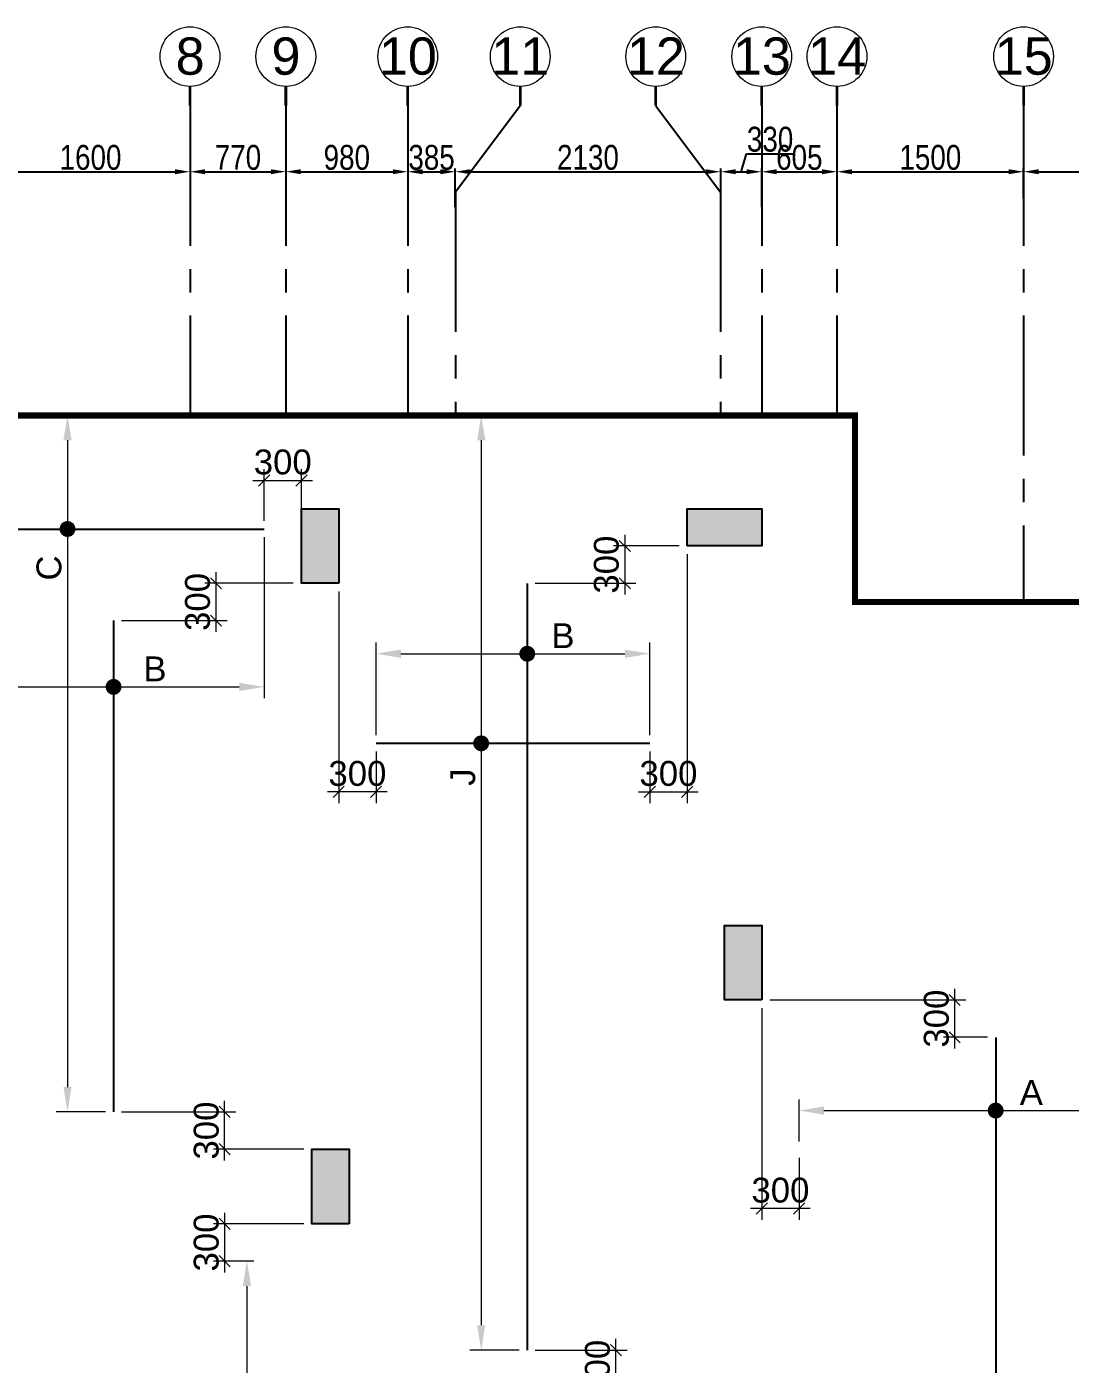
# Model space of a CAD drawing. Header units: millimetres. Extents: x 1123469 to 1883119, y -126924 to 196924.
# Drawn here: x 1818442 to 1826828, y 151234 to 161988 of the extents above; entities that cross this region are included whole.
import ezdxf
from ezdxf.enums import TextEntityAlignment as Align

# ---------------------------------------------------------------- set-up
doc = ezdxf.new("R2010")
doc.units = ezdxf.units.MM
doc.header["$LTSCALE"] = 500
doc.header["$MEASUREMENT"] = 0
doc.header["$PDMODE"] = 34
doc.linetypes.add('CONTINOUS', pattern=[0])
doc.linetypes.add('Site$0$CENTER2', pattern=[1.125, 0.75, -0.125, 0.125, -0.125])
doc.layers.get('Defpoints').update_dxf_attribs({"lineweight": 0})
for name, color, linetype in [('COL. DIM', 3, 'Continuous'), ('GRID', 7, 'Continuous'), ('GRID DIM', 7, 'Continuous'), ('reinf.', 4, 'Continuous'), ('TOWER AREA COLUMN.', 6, 'Continuous')]:
    doc.layers.add(name, color=color, linetype=linetype)
for name, color, linetype, lineweight in [('CUT OUT', 1, 'Continuous', 13), ('dim-M', 1, 'Continuous', 15), ('FOOTING', 1, 'Continuous', 15), ('GRID NO.', 7, 'Continuous', 20), ('S - SUNK', 251, 'Continuous', 0), ('TOWER COL HATCH', 253, 'Continuous', 20)]:
    doc.layers.add(name, color=color, linetype=linetype, lineweight=lineweight)
doc.styles.add('3mm', font='arial.ttf')
doc.styles.add('D50', font='arial.ttf', dxfattribs={"width": 0.8})
doc.dimstyles.new('INNER DIM', dxfattribs={"dimtxt": 200, "dimasz": 120, "dimexe": 25, "dimexo": 25, "dimgap": 12, "dimtad": 1, "dimdec": 0, "dimrnd": 5, "dimzin": 0, "dimdsep": 46, "dimtxsty": 'D50', "dimcen": 0.09, "dimdle": 25, "dimclrt": 6, "dimadec": 0, "dimazin": 0, "dimtfac": 1, "dimtdec": 0, "dimtofl": 0, "dimtmove": 1, "dimatfit": 3, "dimfxl": 75, "dimtolj": 1, "dimtzin": 0, "dimarcsym": 0})
doc.dimstyles.new('PARAMVEER', dxfattribs={"dimtxt": 200, "dimasz": 100, "dimexe": 0, "dimexo": 25, "dimgap": 10, "dimtad": 1, "dimdec": 0, "dimrnd": 5, "dimzin": 0, "dimdsep": 46, "dimtxsty": '3mm', "dimblk": 'OBLIQUE', "dimcen": 0.09, "dimdle": 75, "dimclrd": 1, "dimclre": 1, "dimclrt": 3, "dimadec": 0, "dimazin": 0, "dimtfac": 1, "dimtdec": 0, "dimtmove": 1, "dimatfit": 3, "dimfxl": 100, "dimtolj": 1, "dimtzin": 0, "dimlwd": 18, "dimlwe": 5, "dimarcsym": 0})

# ---------------------------------------------------------------- blocks, each defined once
blk = doc.blocks.new('GRID MARK')
at = {"layer": 'GRID NO.', "const_width": 50}
blk.add_lwpolyline([(0, -541), (0, -891)], dxfattribs=at)
at = {"layer": 'GRID NO.'}
blk.add_circle((0, 0), 541, dxfattribs=at)
at = {"layer": 'GRID NO.', "style": 'D50', "width": 0.8}
blk.add_attdef('Y1', text='', height=500, dxfattribs=at).set_placement((-33, -267), align=Align.CENTER)
blk = doc.blocks.new('*D3170')
at = {"layer": 'Defpoints', "color": 0, "linetype": 'Continuous', "transparency": 16777216}
for p in [(1818154, 161140), (1819754, 161063), (1819754, 160822)]:
    blk.add_point(p, dxfattribs=at)
at = {"layer": 'GRID DIM', "color": 0, "linetype": 'Continuous', "lineweight": -2, "transparency": 16777216}
for p, q in [((1818154, 161115), (1818154, 160797)), ((1819754, 161038), (1819754, 160797))]:
    blk.add_line(p, q, dxfattribs=at)
at = {"layer": 'GRID DIM', "linetype": 'Continuous', "lineweight": -2, "transparency": 16777216}
blk.add_line((1818274, 160822), (1819634, 160822), dxfattribs=at)
at = {"layer": 'GRID DIM', "linetype": 'Continuous', "transparency": 16777216}
for points in [[(1818274, 160842), (1818274, 160802), (1818154, 160822)], [(1819634, 160842), (1819634, 160802), (1819754, 160822)]]:
    blk.add_solid(points, dxfattribs=at)
at = {"layer": 'GRID DIM', "linetype": 'Continuous', "transparency": 16777216, "insert": (1818954, 160936), "char_height": 200, "attachment_point": 5, "style": 'D50'}
blk.add_mtext('\\A1;1600', dxfattribs=at)
blk = doc.blocks.new('*D3171')
at = {"layer": 'Defpoints', "color": 0, "linetype": 'Continuous', "transparency": 16777216}
for p in [(1819754, 161063), (1820524, 161063), (1820524, 160822)]:
    blk.add_point(p, dxfattribs=at)
at = {"layer": 'GRID DIM', "color": 0, "linetype": 'Continuous', "lineweight": -2, "transparency": 16777216}
for p, q in [((1819754, 161038), (1819754, 160797)), ((1820524, 161038), (1820524, 160797))]:
    blk.add_line(p, q, dxfattribs=at)
at = {"layer": 'GRID DIM', "linetype": 'Continuous', "lineweight": -2, "transparency": 16777216}
blk.add_line((1819874, 160822), (1820404, 160822), dxfattribs=at)
at = {"layer": 'GRID DIM', "linetype": 'Continuous', "transparency": 16777216}
for points in [[(1819874, 160842), (1819874, 160802), (1819754, 160822)], [(1820404, 160842), (1820404, 160802), (1820524, 160822)]]:
    blk.add_solid(points, dxfattribs=at)
at = {"layer": 'GRID DIM', "linetype": 'Continuous', "transparency": 16777216, "insert": (1820139, 160936), "char_height": 200, "attachment_point": 5, "style": 'D50'}
blk.add_mtext('\\A1;770', dxfattribs=at)
blk = doc.blocks.new('*D3172')
at = {"layer": 'Defpoints', "color": 0, "linetype": 'Continuous', "transparency": 16777216}
for p in [(1821504, 161146), (1820524, 161063), (1821504, 160822)]:
    blk.add_point(p, dxfattribs=at)
at = {"layer": 'GRID DIM', "color": 0, "linetype": 'Continuous', "lineweight": -2, "transparency": 16777216}
for p, q in [((1821504, 161121), (1821504, 160797)), ((1820524, 161038), (1820524, 160797))]:
    blk.add_line(p, q, dxfattribs=at)
at = {"layer": 'GRID DIM', "linetype": 'Continuous', "lineweight": -2, "transparency": 16777216}
blk.add_line((1820644, 160822), (1821384, 160822), dxfattribs=at)
at = {"layer": 'GRID DIM', "linetype": 'Continuous', "transparency": 16777216}
for points in [[(1820644, 160842), (1820644, 160802), (1820524, 160822)], [(1821384, 160842), (1821384, 160802), (1821504, 160822)]]:
    blk.add_solid(points, dxfattribs=at)
at = {"layer": 'GRID DIM', "linetype": 'Continuous', "transparency": 16777216, "insert": (1821014, 160936), "char_height": 200, "attachment_point": 5, "style": 'D50'}
blk.add_mtext('\\A1;980', dxfattribs=at)
blk = doc.blocks.new('*D3173')
at = {"layer": 'Defpoints', "color": 0, "linetype": 'Continuous', "transparency": 16777216}
for p in [(1821504, 161146), (1821886, 160822), (1821886, 160511)]:
    blk.add_point(p, dxfattribs=at)
at = {"layer": 'GRID DIM', "color": 0, "linetype": 'Continuous', "lineweight": -2, "transparency": 16777216}
for p, q in [((1821504, 161121), (1821504, 160797)), ((1821886, 160536), (1821886, 160847))]:
    blk.add_line(p, q, dxfattribs=at)
at = {"layer": 'GRID DIM', "linetype": 'Continuous', "lineweight": -2, "transparency": 16777216}
blk.add_line((1821624, 160822), (1821766, 160822), dxfattribs=at)
at = {"layer": 'GRID DIM', "linetype": 'Continuous', "transparency": 16777216}
for points in [[(1821624, 160842), (1821624, 160802), (1821504, 160822)], [(1821766, 160842), (1821766, 160802), (1821886, 160822)]]:
    blk.add_solid(points, dxfattribs=at)
at = {"layer": 'GRID DIM', "linetype": 'Continuous', "transparency": 16777216, "insert": (1821695, 160936), "char_height": 200, "attachment_point": 5, "style": 'D50'}
blk.add_mtext('\\A1;385', dxfattribs=at)
blk = doc.blocks.new('*D3174')
at = {"layer": 'Defpoints', "color": 0, "linetype": 'Continuous', "transparency": 16777216}
for p in [(1824019, 160822), (1821886, 160511), (1824019, 160511)]:
    blk.add_point(p, dxfattribs=at)
at = {"layer": 'GRID DIM', "color": 0, "linetype": 'Continuous', "lineweight": -2, "transparency": 16777216}
for p, q in [((1821886, 160536), (1821886, 160847)), ((1824019, 160536), (1824019, 160847))]:
    blk.add_line(p, q, dxfattribs=at)
at = {"layer": 'GRID DIM', "linetype": 'Continuous', "lineweight": -2, "transparency": 16777216}
blk.add_line((1822006, 160822), (1823899, 160822), dxfattribs=at)
at = {"layer": 'GRID DIM', "linetype": 'Continuous', "transparency": 16777216}
for points in [[(1822006, 160842), (1822006, 160802), (1821886, 160822)], [(1823899, 160842), (1823899, 160802), (1824019, 160822)]]:
    blk.add_solid(points, dxfattribs=at)
at = {"layer": 'GRID DIM', "linetype": 'Continuous', "transparency": 16777216, "insert": (1822952, 160936), "char_height": 200, "attachment_point": 5, "style": 'D50'}
blk.add_mtext('\\A1;2130', dxfattribs=at)
blk = doc.blocks.new('*D3175')
at = {"layer": 'Defpoints', "color": 0, "linetype": 'Continuous', "transparency": 16777216}
for p in [(1824349, 160822), (1824019, 160511), (1824349, 160511)]:
    blk.add_point(p, dxfattribs=at)
at = {"layer": 'GRID DIM', "linetype": 'Continuous', "lineweight": -2, "transparency": 16777216}
for p, q in [((1824184, 160822), (1824227, 160967)), ((1824227, 160967), (1824604, 160967)), ((1824139, 160822), (1824229, 160822))]:
    blk.add_line(p, q, dxfattribs=at)
at = {"layer": 'GRID DIM', "color": 0, "linetype": 'Continuous', "lineweight": -2, "transparency": 16777216}
for p, q in [((1824019, 160536), (1824019, 160847)), ((1824349, 160536), (1824349, 160847))]:
    blk.add_line(p, q, dxfattribs=at)
at = {"layer": 'GRID DIM', "linetype": 'Continuous', "transparency": 16777216}
for points in [[(1824139, 160842), (1824139, 160802), (1824019, 160822)], [(1824229, 160842), (1824229, 160802), (1824349, 160822)]]:
    blk.add_solid(points, dxfattribs=at)
at = {"layer": 'GRID DIM', "linetype": 'Continuous', "transparency": 16777216, "insert": (1824416, 161082), "char_height": 200, "attachment_point": 5, "style": 'D50'}
blk.add_mtext('\\A1;330', dxfattribs=at)
blk = doc.blocks.new('*D3176')
at = {"layer": 'Defpoints', "color": 0, "linetype": 'Continuous', "transparency": 16777216}
for p in [(1824954, 160822), (1824349, 160511), (1824954, 160511)]:
    blk.add_point(p, dxfattribs=at)
at = {"layer": 'GRID DIM', "color": 0, "linetype": 'Continuous', "lineweight": -2, "transparency": 16777216}
for p, q in [((1824349, 160536), (1824349, 160847)), ((1824954, 160536), (1824954, 160847))]:
    blk.add_line(p, q, dxfattribs=at)
at = {"layer": 'GRID DIM', "linetype": 'Continuous', "lineweight": -2, "transparency": 16777216}
blk.add_line((1824469, 160822), (1824834, 160822), dxfattribs=at)
at = {"layer": 'GRID DIM', "linetype": 'Continuous', "transparency": 16777216}
for points in [[(1824469, 160842), (1824469, 160802), (1824349, 160822)], [(1824834, 160842), (1824834, 160802), (1824954, 160822)]]:
    blk.add_solid(points, dxfattribs=at)
at = {"layer": 'GRID DIM', "linetype": 'Continuous', "transparency": 16777216, "insert": (1824651, 160936), "char_height": 200, "attachment_point": 5, "style": 'D50'}
blk.add_mtext('\\A1;605', dxfattribs=at)
blk = doc.blocks.new('*D3177')
at = {"layer": 'Defpoints', "color": 0, "linetype": 'Continuous', "transparency": 16777216}
for p in [(1826454, 160822), (1826454, 160584), (1824954, 160511)]:
    blk.add_point(p, dxfattribs=at)
at = {"layer": 'GRID DIM', "color": 0, "linetype": 'Continuous', "lineweight": -2, "transparency": 16777216}
for p, q in [((1824954, 160536), (1824954, 160847)), ((1826454, 160609), (1826454, 160847))]:
    blk.add_line(p, q, dxfattribs=at)
at = {"layer": 'GRID DIM', "linetype": 'Continuous', "lineweight": -2, "transparency": 16777216}
blk.add_line((1825074, 160822), (1826334, 160822), dxfattribs=at)
at = {"layer": 'GRID DIM', "linetype": 'Continuous', "transparency": 16777216}
for points in [[(1825074, 160842), (1825074, 160802), (1824954, 160822)], [(1826334, 160842), (1826334, 160802), (1826454, 160822)]]:
    blk.add_solid(points, dxfattribs=at)
at = {"layer": 'GRID DIM', "linetype": 'Continuous', "transparency": 16777216, "insert": (1825704, 160936), "char_height": 200, "attachment_point": 5, "style": 'D50'}
blk.add_mtext('\\A1;1500', dxfattribs=at)
blk = doc.blocks.new('*D3178')
at = {"layer": 'Defpoints', "color": 0, "linetype": 'Continuous', "transparency": 16777216}
for p in [(1828184, 160822), (1826454, 160584), (1828184, 160584)]:
    blk.add_point(p, dxfattribs=at)
at = {"layer": 'GRID DIM', "color": 0, "linetype": 'Continuous', "lineweight": -2, "transparency": 16777216}
for p, q in [((1826454, 160609), (1826454, 160847)), ((1828184, 160609), (1828184, 160847))]:
    blk.add_line(p, q, dxfattribs=at)
at = {"layer": 'GRID DIM', "linetype": 'Continuous', "lineweight": -2, "transparency": 16777216}
blk.add_line((1826574, 160822), (1828064, 160822), dxfattribs=at)
at = {"layer": 'GRID DIM', "linetype": 'Continuous', "transparency": 16777216}
for points in [[(1826574, 160842), (1826574, 160802), (1826454, 160822)], [(1828064, 160842), (1828064, 160802), (1828184, 160822)]]:
    blk.add_solid(points, dxfattribs=at)
at = {"layer": 'GRID DIM', "linetype": 'Continuous', "transparency": 16777216, "insert": (1827319, 160936), "char_height": 200, "attachment_point": 5, "style": 'D50'}
blk.add_mtext('\\A1;1730', dxfattribs=at)
blk = doc.blocks.new('3tgra')
at = {"layer": 'TOWER COL HATCH'}
h = blk.add_hatch(color=253, dxfattribs=at)
h.dxf.hatch_style = 1
h.paths.add_polyline_path([(1380706, 94542), (1380406, 94542), (1380406, 95142), (1380706, 95142)])
h = blk.add_hatch(color=253, dxfattribs=at)
h.dxf.hatch_style = 1
h.paths.add_polyline_path([(1383506, 94842), (1383506, 95142), (1384106, 95142), (1384106, 94842)])
h = blk.add_hatch(color=253, dxfattribs=at)
h.dxf.hatch_style = 1
h.paths.add_polyline_path([(1384106, 91192), (1383806, 91192), (1383806, 91792), (1384106, 91792)])
h = blk.add_hatch(color=253, dxfattribs=at)
h.dxf.hatch_style = 1
h.paths.add_polyline_path([(1380791, 89392), (1380491, 89392), (1380491, 89992), (1380791, 89992)])
at = {"layer": 'TOWER AREA COLUMN.', "color": 4}
for points in [[(1380706, 94542), (1380406, 94542), (1380406, 95142), (1380706, 95142)], [(1383506, 94842), (1383506, 95142), (1384106, 95142), (1384106, 94842)], [(1384106, 91192), (1383806, 91192), (1383806, 91792), (1384106, 91792)], [(1380791, 89392), (1380491, 89392), (1380491, 89992), (1380791, 89992)]]:
    blk.add_lwpolyline(points, close=True, dxfattribs=at)
blk = doc.blocks.new('_Oblique')
at = {"color": 0, "linetype": 'ByBlock', "lineweight": -2}
blk.add_line((-0.5, -0.5), (0.5, 0.5), dxfattribs=at)
blk = doc.blocks.new('*D3284')
at = {"layer": 'COL. DIM', "color": 1, "linetype": 'CONTINOUS', "lineweight": 5, "ltscale": 10, "transparency": 16777216}
for p, q in [((1820349, 158014), (1820349, 158430)), ((1820649, 158014), (1820649, 158430))]:
    blk.add_line(p, q, dxfattribs=at)
at = {"layer": 'COL. DIM', "color": 1, "lineweight": 18, "ltscale": 10, "transparency": 16777216}
blk.add_line((1820259, 158340), (1820739, 158340), dxfattribs=at)
at = {"layer": 'Defpoints', "color": 0, "ltscale": 10, "transparency": 16777216}
for p in [(1820649, 158340), (1820349, 157949), (1820649, 157949)]:
    blk.add_point(p, dxfattribs=at)
at = {"layer": 'COL. DIM', "color": 1, "lineweight": 18, "ltscale": 10, "transparency": 16777216, "xscale": 90, "yscale": 90, "zscale": 90, "rotation": 180}
blk.add_blockref('_Oblique', (1820349, 158340), dxfattribs=at)
at = {"layer": 'COL. DIM', "color": 1, "lineweight": 18, "ltscale": 10, "transparency": 16777216, "xscale": 90, "yscale": 90, "zscale": 90}
blk.add_blockref('_Oblique', (1820649, 158340), dxfattribs=at)
at = {"layer": 'COL. DIM', "color": 3, "ltscale": 10, "transparency": 16777216, "insert": (1820499, 158487), "char_height": 200, "attachment_point": 5, "style": '3mm'}
blk.add_mtext('\\A1;300', dxfattribs=at)
blk = doc.blocks.new('*D3286')
at = {"layer": 'COL. DIM', "color": 1, "linetype": 'CONTINOUS', "lineweight": 5, "ltscale": 10, "transparency": 16777216}
for p, q in [((1818832, 158863), (1818679, 158863)), ((1819074, 153263), (1818679, 153263))]:
    blk.add_line(p, q, dxfattribs=at)
at = {"layer": 'COL. DIM', "color": 1, "lineweight": 18, "ltscale": 10, "transparency": 16777216}
blk.add_line((1818769, 158663), (1818769, 153463), dxfattribs=at)
at = {"layer": 'COL. DIM', "color": 1, "ltscale": 10, "transparency": 16777216}
for points in [[(1818736, 158663), (1818802, 158663), (1818769, 158863)], [(1818736, 153463), (1818802, 153463), (1818769, 153263)]]:
    blk.add_solid(points, dxfattribs=at)
at = {"layer": 'Defpoints', "color": 0, "ltscale": 10, "transparency": 16777216}
for p in [(1818897, 158863), (1818769, 153263), (1819139, 153263)]:
    blk.add_point(p, dxfattribs=at)
at = {"layer": 'COL. DIM', "color": 3, "ltscale": 10, "transparency": 16777216, "insert": (1818621, 157636), "char_height": 200, "attachment_point": 5, "rotation": 90, "style": '3mm'}
blk.add_mtext('\\A1;C', dxfattribs=at)
blk = doc.blocks.new('*D3287')
at = {"layer": 'COL. DIM', "color": 1, "linetype": 'CONTINOUS', "lineweight": 5, "ltscale": 10, "transparency": 16777216}
for p, q in [((1823749, 157748), (1823749, 155746)), ((1823449, 156162), (1823449, 155746))]:
    blk.add_line(p, q, dxfattribs=at)
at = {"layer": 'COL. DIM', "color": 1, "lineweight": 18, "ltscale": 10, "transparency": 16777216}
blk.add_line((1823359, 155836), (1823839, 155836), dxfattribs=at)
at = {"layer": 'Defpoints', "color": 0, "ltscale": 10, "transparency": 16777216}
for p in [(1823749, 157813), (1823449, 156227), (1823749, 155836)]:
    blk.add_point(p, dxfattribs=at)
at = {"layer": 'COL. DIM', "color": 1, "lineweight": 18, "ltscale": 10, "transparency": 16777216, "xscale": 90, "yscale": 90, "zscale": 90, "rotation": 180}
blk.add_blockref('_Oblique', (1823449, 155836), dxfattribs=at)
at = {"layer": 'COL. DIM', "color": 1, "lineweight": 18, "ltscale": 10, "transparency": 16777216, "xscale": 90, "yscale": 90, "zscale": 90}
blk.add_blockref('_Oblique', (1823749, 155836), dxfattribs=at)
at = {"layer": 'COL. DIM', "color": 3, "ltscale": 10, "transparency": 16777216, "insert": (1823599, 155983), "char_height": 200, "attachment_point": 5, "style": '3mm'}
blk.add_mtext('\\A1;300', dxfattribs=at)
blk = doc.blocks.new('*D3288')
at = {"layer": 'COL. DIM', "color": 1, "linetype": 'CONTINOUS', "lineweight": 5, "ltscale": 10, "transparency": 16777216}
for p, q in [((1820949, 157448), (1820949, 155746)), ((1821249, 156162), (1821249, 155746))]:
    blk.add_line(p, q, dxfattribs=at)
at = {"layer": 'COL. DIM', "color": 1, "lineweight": 18, "ltscale": 10, "transparency": 16777216}
blk.add_line((1821339, 155836), (1820859, 155836), dxfattribs=at)
at = {"layer": 'Defpoints', "color": 0, "ltscale": 10, "transparency": 16777216}
for p in [(1820949, 157513), (1821249, 156227), (1820949, 155836)]:
    blk.add_point(p, dxfattribs=at)
at = {"layer": 'COL. DIM', "color": 1, "lineweight": 18, "ltscale": 10, "transparency": 16777216, "xscale": 90, "yscale": 90, "zscale": 90, "rotation": 180}
blk.add_blockref('_Oblique', (1820949, 155836), dxfattribs=at)
at = {"layer": 'COL. DIM', "color": 1, "lineweight": 18, "ltscale": 10, "transparency": 16777216, "xscale": 90, "yscale": 90, "zscale": 90}
blk.add_blockref('_Oblique', (1821249, 155836), dxfattribs=at)
at = {"layer": 'COL. DIM', "color": 3, "ltscale": 10, "transparency": 16777216, "insert": (1821099, 155983), "char_height": 200, "attachment_point": 5, "style": '3mm'}
blk.add_mtext('\\A1;300', dxfattribs=at)
blk = doc.blocks.new('*D3289')
at = {"layer": 'COL. DIM', "color": 1, "linetype": 'CONTINOUS', "lineweight": 5, "ltscale": 10, "transparency": 16777216}
for p, q in [((1822399, 158863), (1822004, 158863)), ((1822399, 151348), (1822004, 151348))]:
    blk.add_line(p, q, dxfattribs=at)
at = {"layer": 'COL. DIM', "color": 1, "lineweight": 18, "ltscale": 10, "transparency": 16777216}
blk.add_line((1822094, 158663), (1822094, 151548), dxfattribs=at)
at = {"layer": 'COL. DIM', "color": 1, "ltscale": 10, "transparency": 16777216}
for points in [[(1822061, 158663), (1822127, 158663), (1822094, 158863)], [(1822061, 151548), (1822127, 151548), (1822094, 151348)]]:
    blk.add_solid(points, dxfattribs=at)
at = {"layer": 'Defpoints', "color": 0, "ltscale": 10, "transparency": 16777216}
for p in [(1822464, 158863), (1822094, 151348), (1822464, 151348)]:
    blk.add_point(p, dxfattribs=at)
at = {"layer": 'COL. DIM', "color": 3, "ltscale": 10, "transparency": 16777216, "insert": (1821947, 155955), "char_height": 200, "attachment_point": 5, "rotation": 90, "style": '3mm'}
blk.add_mtext('\\A1;J', dxfattribs=at)
blk = doc.blocks.new('*D3557')
at = {"layer": 'COL. DIM', "color": 1, "lineweight": 18, "ltscale": 10, "transparency": 16777216}
for p, q in [((1830518, 155675), (1830518, 154998)), ((1830518, 155088), (1830518, 154608))]:
    blk.add_line(p, q, dxfattribs=at)
at = {"layer": 'COL. DIM', "color": 1, "linetype": 'CONTINOUS', "lineweight": 5, "ltscale": 10, "transparency": 16777216}
for p, q in [((1830059, 154998), (1830608, 154998)), ((1830171, 154698), (1830608, 154698))]:
    blk.add_line(p, q, dxfattribs=at)
at = {"layer": 'Defpoints', "color": 0, "ltscale": 10, "transparency": 16777216}
for p in [(1418936, 156725), (1417241, 156599), (1418936, 156599), (1829994, 154998), (1830106, 154698), (1830518, 154698)]:
    blk.add_point(p, dxfattribs=at)
at = {"layer": 'S - SUNK', "color": 1, "lineweight": 18, "ltscale": 10, "transparency": 16777216}
blk.add_line((1417166, 156725), (1419011, 156725), dxfattribs=at)
at = {"layer": 'S - SUNK', "color": 1, "lineweight": 5, "ltscale": 10, "transparency": 16777216}
for p, q in [((1417241, 156725), (1417241, 156725)), ((1418936, 156725), (1418936, 156725))]:
    blk.add_line(p, q, dxfattribs=at)
at = {"layer": 'COL. DIM', "color": 1, "lineweight": 18, "ltscale": 10, "transparency": 16777216, "xscale": 90, "yscale": 90, "zscale": 90}
for p, rotation in [((1830518, 154998), 90), ((1830518, 154698), 270)]:
    blk.add_blockref('_Oblique', p, dxfattribs=dict(at, rotation=rotation))
at = {"layer": 'S - SUNK', "color": 1, "lineweight": 18, "ltscale": 10, "transparency": 16777216, "xscale": 100, "yscale": 100, "zscale": 100, "rotation": 180}
blk.add_blockref('_Oblique', (1417241, 156725), dxfattribs=at)
at = {"layer": 'S - SUNK', "color": 1, "lineweight": 18, "ltscale": 10, "transparency": 16777216, "xscale": 100, "yscale": 100, "zscale": 100}
blk.add_blockref('_Oblique', (1418936, 156725), dxfattribs=at)
at = {"layer": 'COL. DIM', "color": 3, "ltscale": 10, "transparency": 16777216, "insert": (1830371, 155409), "char_height": 200, "attachment_point": 5, "rotation": 90, "style": '3mm'}
blk.add_mtext('\\A1;300', dxfattribs=at)
at = {"layer": 'S - SUNK', "color": 3, "ltscale": 10, "transparency": 16777216, "insert": (1418088, 156837), "char_height": 200, "attachment_point": 5, "style": '3mm'}
blk.add_mtext('\\A1;1695', dxfattribs=at)
blk = doc.blocks.new('*D3235')
at = {"layer": 'COL. DIM', "color": 1, "linetype": 'CONTINOUS', "lineweight": 5, "ltscale": 10, "transparency": 16777216}
for p, q in [((1820266, 152063), (1820121, 152063)), ((1820086, 148003), (1820301, 148003))]:
    blk.add_line(p, q, dxfattribs=at)
at = {"layer": 'COL. DIM', "color": 1, "lineweight": 18, "ltscale": 10, "transparency": 16777216}
blk.add_line((1820211, 151863), (1820211, 148203), dxfattribs=at)
at = {"layer": 'COL. DIM', "color": 1, "ltscale": 10, "transparency": 16777216}
for points in [[(1820178, 151863), (1820245, 151863), (1820211, 152063)], [(1820178, 148203), (1820245, 148203), (1820211, 148003)]]:
    blk.add_solid(points, dxfattribs=at)
at = {"layer": 'Defpoints', "color": 0, "ltscale": 10, "transparency": 16777216}
for p in [(1820331, 152063), (1820021, 148003), (1820211, 148003)]:
    blk.add_point(p, dxfattribs=at)
at = {"layer": 'COL. DIM', "color": 3, "ltscale": 10, "transparency": 16777216, "insert": (1820066, 150009), "char_height": 200, "attachment_point": 5, "rotation": 90, "style": '3mm'}
blk.add_mtext('\\A1;A', dxfattribs=at)
blk = doc.blocks.new('*D3258')
at = {"layer": 'COL. DIM', "color": 1, "linetype": 'CONTINOUS', "lineweight": 5, "ltscale": 10, "transparency": 16777216}
for p, q in [((1817924, 157884), (1817924, 156590)), ((1820349, 157884), (1820349, 156590))]:
    blk.add_line(p, q, dxfattribs=at)
at = {"layer": 'COL. DIM', "color": 1, "lineweight": 18, "ltscale": 10, "transparency": 16777216}
blk.add_line((1818124, 156680), (1820149, 156680), dxfattribs=at)
at = {"layer": 'COL. DIM', "color": 1, "ltscale": 10, "transparency": 16777216}
for points in [[(1818124, 156714), (1818124, 156647), (1817924, 156680)], [(1820149, 156714), (1820149, 156647), (1820349, 156680)]]:
    blk.add_solid(points, dxfattribs=at)
at = {"layer": 'Defpoints', "color": 0, "ltscale": 10, "transparency": 16777216}
for p in [(1817924, 157949), (1820349, 157949), (1820349, 156680)]:
    blk.add_point(p, dxfattribs=at)
at = {"layer": 'COL. DIM', "color": 3, "ltscale": 10, "transparency": 16777216, "insert": (1819472, 156825), "char_height": 200, "attachment_point": 5, "style": '3mm'}
blk.add_mtext('\\A1;B', dxfattribs=at)
blk = doc.blocks.new('*D3259')
at = {"layer": 'COL. DIM', "color": 1, "linetype": 'CONTINOUS', "lineweight": 5, "ltscale": 10, "transparency": 16777216}
for p, q in [((1821249, 156292), (1821249, 157037)), ((1823449, 156292), (1823449, 157037))]:
    blk.add_line(p, q, dxfattribs=at)
at = {"layer": 'COL. DIM', "color": 1, "lineweight": 18, "ltscale": 10, "transparency": 16777216}
blk.add_line((1821449, 156947), (1823249, 156947), dxfattribs=at)
at = {"layer": 'COL. DIM', "color": 1, "ltscale": 10, "transparency": 16777216}
for points in [[(1821449, 156980), (1821449, 156913), (1821249, 156947)], [(1823249, 156980), (1823249, 156913), (1823449, 156947)]]:
    blk.add_solid(points, dxfattribs=at)
at = {"layer": 'Defpoints', "color": 0, "ltscale": 10, "transparency": 16777216}
for p in [(1823449, 156947), (1821249, 156227), (1823449, 156227)]:
    blk.add_point(p, dxfattribs=at)
at = {"layer": 'COL. DIM', "color": 3, "ltscale": 10, "transparency": 16777216, "insert": (1822751, 157092), "char_height": 200, "attachment_point": 5, "style": '3mm'}
blk.add_mtext('\\A1;B', dxfattribs=at)
blk = doc.blocks.new('*D3260')
at = {"layer": 'COL. DIM', "color": 1, "linetype": 'CONTINOUS', "lineweight": 5, "ltscale": 10, "transparency": 16777216}
for p, q in [((1824649, 153025), (1824649, 153364)), ((1827769, 152838), (1827769, 153364))]:
    blk.add_line(p, q, dxfattribs=at)
at = {"layer": 'COL. DIM', "color": 1, "lineweight": 18, "ltscale": 10, "transparency": 16777216}
blk.add_line((1824849, 153274), (1827569, 153274), dxfattribs=at)
at = {"layer": 'COL. DIM', "color": 1, "ltscale": 10, "transparency": 16777216}
for points in [[(1824849, 153307), (1824849, 153241), (1824649, 153274)], [(1827569, 153307), (1827569, 153241), (1827769, 153274)]]:
    blk.add_solid(points, dxfattribs=at)
at = {"layer": 'Defpoints', "color": 0, "ltscale": 10, "transparency": 16777216}
for p in [(1827769, 153274), (1824649, 152960), (1827769, 152773)]:
    blk.add_point(p, dxfattribs=at)
at = {"layer": 'COL. DIM', "color": 3, "ltscale": 10, "transparency": 16777216, "insert": (1826516, 153419), "char_height": 200, "attachment_point": 5, "style": '3mm'}
blk.add_mtext('\\A1;A', dxfattribs=at)
blk = doc.blocks.new('*D3354')
at = {"layer": 'COL. DIM', "color": 1, "lineweight": 18, "ltscale": 10, "transparency": 16777216}
blk.add_line((1820032, 152453), (1820032, 151973), dxfattribs=at)
at = {"layer": 'COL. DIM', "color": 1, "linetype": 'CONTINOUS', "lineweight": 5, "ltscale": 10, "transparency": 16777216}
for p, q in [((1820669, 152363), (1819942, 152363)), ((1820266, 152063), (1819942, 152063))]:
    blk.add_line(p, q, dxfattribs=at)
at = {"layer": 'Defpoints', "color": 0, "ltscale": 10, "transparency": 16777216}
for p in [(1820734, 152363), (1820032, 152063), (1820331, 152063)]:
    blk.add_point(p, dxfattribs=at)
at = {"layer": 'COL. DIM', "color": 1, "lineweight": 18, "ltscale": 10, "transparency": 16777216, "xscale": 90, "yscale": 90, "zscale": 90}
for p, rotation in [((1820032, 152363), 90), ((1820032, 152063), 270)]:
    blk.add_blockref('_Oblique', p, dxfattribs=dict(at, rotation=rotation))
at = {"layer": 'COL. DIM', "color": 3, "ltscale": 10, "transparency": 16777216, "insert": (1819885, 152213), "char_height": 200, "attachment_point": 5, "rotation": 90, "style": '3mm'}
blk.add_mtext('\\A1;300', dxfattribs=at)
blk = doc.blocks.new('*D3355')
at = {"layer": 'COL. DIM', "color": 1, "lineweight": 18, "ltscale": 10, "transparency": 16777216}
blk.add_line((1820032, 152873), (1820032, 153353), dxfattribs=at)
at = {"layer": 'COL. DIM', "color": 1, "linetype": 'CONTINOUS', "lineweight": 5, "ltscale": 10, "transparency": 16777216}
for p, q in [((1819204, 153263), (1820122, 153263)), ((1820669, 152963), (1819942, 152963))]:
    blk.add_line(p, q, dxfattribs=at)
at = {"layer": 'Defpoints', "color": 0, "ltscale": 10, "transparency": 16777216}
for p in [(1819139, 153263), (1820032, 153263), (1820734, 152963)]:
    blk.add_point(p, dxfattribs=at)
at = {"layer": 'COL. DIM', "color": 1, "lineweight": 18, "ltscale": 10, "transparency": 16777216, "xscale": 90, "yscale": 90, "zscale": 90}
for p, rotation in [((1820032, 153263), 90), ((1820032, 152963), 270)]:
    blk.add_blockref('_Oblique', p, dxfattribs=dict(at, rotation=rotation))
at = {"layer": 'COL. DIM', "color": 3, "ltscale": 10, "transparency": 16777216, "insert": (1819885, 153113), "char_height": 200, "attachment_point": 5, "rotation": 90, "style": '3mm'}
blk.add_mtext('\\A1;300', dxfattribs=at)
blk = doc.blocks.new('*D3356')
at = {"layer": 'COL. DIM', "color": 1, "lineweight": 18, "ltscale": 10, "transparency": 16777216}
blk.add_line((1819962, 157603), (1819962, 157123), dxfattribs=at)
at = {"layer": 'COL. DIM', "color": 1, "linetype": 'CONTINOUS', "lineweight": 5, "ltscale": 10, "transparency": 16777216}
for p, q in [((1820584, 157513), (1819872, 157513)), ((1819204, 157213), (1820052, 157213))]:
    blk.add_line(p, q, dxfattribs=at)
at = {"layer": 'Defpoints', "color": 0, "ltscale": 10, "transparency": 16777216}
for p in [(1820649, 157513), (1819139, 157213), (1819962, 157213)]:
    blk.add_point(p, dxfattribs=at)
at = {"layer": 'COL. DIM', "color": 1, "lineweight": 18, "ltscale": 10, "transparency": 16777216, "xscale": 90, "yscale": 90, "zscale": 90}
for p, rotation in [((1819962, 157513), 90), ((1819962, 157213), 270)]:
    blk.add_blockref('_Oblique', p, dxfattribs=dict(at, rotation=rotation))
at = {"layer": 'COL. DIM', "color": 3, "ltscale": 10, "transparency": 16777216, "insert": (1819815, 157363), "char_height": 200, "attachment_point": 5, "rotation": 90, "style": '3mm'}
blk.add_mtext('\\A1;300', dxfattribs=at)
blk = doc.blocks.new('*D3357')
at = {"layer": 'COL. DIM', "color": 1, "lineweight": 18, "ltscale": 10, "transparency": 16777216}
blk.add_line((1823177, 150958), (1823177, 151438), dxfattribs=at)
at = {"layer": 'COL. DIM', "color": 1, "linetype": 'CONTINOUS', "lineweight": 5, "ltscale": 10, "transparency": 16777216}
for p, q in [((1822529, 151348), (1823267, 151348)), ((1823669, 151048), (1823087, 151048))]:
    blk.add_line(p, q, dxfattribs=at)
at = {"layer": 'Defpoints', "color": 0, "ltscale": 10, "transparency": 16777216}
for p in [(1822464, 151348), (1823177, 151348), (1823734, 151048)]:
    blk.add_point(p, dxfattribs=at)
at = {"layer": 'COL. DIM', "color": 1, "lineweight": 18, "ltscale": 10, "transparency": 16777216, "xscale": 90, "yscale": 90, "zscale": 90}
for p, rotation in [((1823177, 151348), 90), ((1823177, 151048), 270)]:
    blk.add_blockref('_Oblique', p, dxfattribs=dict(at, rotation=rotation))
at = {"layer": 'COL. DIM', "color": 3, "ltscale": 10, "transparency": 16777216, "insert": (1823029, 151198), "char_height": 200, "attachment_point": 5, "rotation": 90, "style": '3mm'}
blk.add_mtext('\\A1;300', dxfattribs=at)
blk = doc.blocks.new('*D3358')
at = {"layer": 'COL. DIM', "color": 1, "lineweight": 18, "ltscale": 10, "transparency": 16777216}
blk.add_line((1823248, 157903), (1823248, 157423), dxfattribs=at)
at = {"layer": 'COL. DIM', "color": 1, "linetype": 'CONTINOUS', "lineweight": 5, "ltscale": 10, "transparency": 16777216}
for p, q in [((1823684, 157813), (1823158, 157813)), ((1822529, 157513), (1823338, 157513))]:
    blk.add_line(p, q, dxfattribs=at)
at = {"layer": 'Defpoints', "color": 0, "ltscale": 10, "transparency": 16777216}
for p in [(1823749, 157813), (1822464, 157513), (1823248, 157513)]:
    blk.add_point(p, dxfattribs=at)
at = {"layer": 'COL. DIM', "color": 1, "lineweight": 18, "ltscale": 10, "transparency": 16777216, "xscale": 90, "yscale": 90, "zscale": 90}
for p, rotation in [((1823248, 157813), 90), ((1823248, 157513), 270)]:
    blk.add_blockref('_Oblique', p, dxfattribs=dict(at, rotation=rotation))
at = {"layer": 'COL. DIM', "color": 3, "ltscale": 10, "transparency": 16777216, "insert": (1823101, 157663), "char_height": 200, "attachment_point": 5, "rotation": 90, "style": '3mm'}
blk.add_mtext('\\A1;300', dxfattribs=at)
blk = doc.blocks.new('*D3359')
at = {"layer": 'COL. DIM', "color": 1, "lineweight": 18, "ltscale": 10, "transparency": 16777216}
blk.add_line((1825900, 153773), (1825900, 154253), dxfattribs=at)
at = {"layer": 'COL. DIM', "color": 1, "linetype": 'CONTINOUS', "lineweight": 5, "ltscale": 10, "transparency": 16777216}
for p, q in [((1824414, 154163), (1825990, 154163)), ((1826164, 153863), (1825810, 153863))]:
    blk.add_line(p, q, dxfattribs=at)
at = {"layer": 'Defpoints', "color": 0, "ltscale": 10, "transparency": 16777216}
for p in [(1824349, 154163), (1825900, 154163), (1826229, 153863)]:
    blk.add_point(p, dxfattribs=at)
at = {"layer": 'COL. DIM', "color": 1, "lineweight": 18, "ltscale": 10, "transparency": 16777216, "xscale": 90, "yscale": 90, "zscale": 90}
for p, rotation in [((1825900, 154163), 90), ((1825900, 153863), 270)]:
    blk.add_blockref('_Oblique', p, dxfattribs=dict(at, rotation=rotation))
at = {"layer": 'COL. DIM', "color": 3, "ltscale": 10, "transparency": 16777216, "insert": (1825753, 154013), "char_height": 200, "attachment_point": 5, "rotation": 90, "style": '3mm'}
blk.add_mtext('\\A1;300', dxfattribs=at)
blk = doc.blocks.new('*D3360')
at = {"layer": 'COL. DIM', "color": 1, "linetype": 'CONTINOUS', "lineweight": 5, "ltscale": 10, "transparency": 16777216}
for p, q in [((1824349, 154098), (1824349, 152396)), ((1824649, 152895), (1824649, 152396))]:
    blk.add_line(p, q, dxfattribs=at)
at = {"layer": 'COL. DIM', "color": 1, "lineweight": 18, "ltscale": 10, "transparency": 16777216}
blk.add_line((1824739, 152486), (1824259, 152486), dxfattribs=at)
at = {"layer": 'Defpoints', "color": 0, "ltscale": 10, "transparency": 16777216}
for p in [(1824349, 154163), (1824649, 152960), (1824349, 152486)]:
    blk.add_point(p, dxfattribs=at)
at = {"layer": 'COL. DIM', "color": 1, "lineweight": 18, "ltscale": 10, "transparency": 16777216, "xscale": 90, "yscale": 90, "zscale": 90, "rotation": 180}
blk.add_blockref('_Oblique', (1824349, 152486), dxfattribs=at)
at = {"layer": 'COL. DIM', "color": 1, "lineweight": 18, "ltscale": 10, "transparency": 16777216, "xscale": 90, "yscale": 90, "zscale": 90}
blk.add_blockref('_Oblique', (1824649, 152486), dxfattribs=at)
at = {"layer": 'COL. DIM', "color": 3, "ltscale": 10, "transparency": 16777216, "insert": (1824499, 152633), "char_height": 200, "attachment_point": 5, "style": '3mm'}
blk.add_mtext('\\A1;300', dxfattribs=at)

msp = doc.modelspace()

# ---------------------------------------------------------------- linework, layer by layer
at = {"layer": 'dim-M', "color": 4, "ltscale": 10, "const_width": 63.8}
for points in [[(1818737.1, 157949.5, 1), (1818800.8, 157949.5, 1)], [(1822432.6, 156946.6, 1), (1822496.3, 156946.6, 1)], [(1819107.6, 156680.3, 1), (1819171.3, 156680.3, 1)], [(1822062.1, 156226.5, 1), (1822125.8, 156226.5, 1)], [(1826197.3, 153273.9, 1), (1826261.1, 153273.9, 1)]]:
    msp.add_lwpolyline(points, format="xyb", close=True, dxfattribs=at)
at = {"layer": 'FOOTING', "color": 3, "ltscale": 10, "const_width": 50}
msp.add_lwpolyline([(1857203.7, 139342.7), (1831023.7, 139342.7), (1831023.7, 126927.8), (1822468.7, 126927.8), (1822468.7, 126412.8), (1813688.7, 126412.8), (1813688.7, 126927.8), (1805133.7, 126927.8), (1805133.7, 148577.9), (1816223.7, 148577.9), (1816223.7, 158862.6), (1825098.7, 158862.6), (1825098.7, 157362.6), (1829048.7, 157362.6), (1829048.7, 156547.7), (1830743.7, 156547.7), (1830743.7, 155142.7), (1857483.7, 155142.7)], dxfattribs=at)
at = {"layer": 'GRID', "color": 16, "linetype": 'Site$0$CENTER2', "ltscale": 3}
for points in [[(1819753.7, 161352.2), (1819753.7, 158862.6)], [(1820523.7, 161352.2), (1820523.7, 158862.6)], [(1821503.7, 161352.2), (1821503.7, 158862.6)], [(1822407.9, 161352.2), (1821886.2, 160658.8), (1821886.2, 158862.6)], [(1823497, 161352.2), (1824018.7, 160658.8), (1824018.7, 158862.6)], [(1824348.7, 161352.2), (1824348.7, 158862.6)], [(1824953.7, 161352.2), (1824953.7, 158862.6)], [(1826453.7, 161352.2), (1826453.7, 157362.6)]]:
    msp.add_lwpolyline(points, dxfattribs=at)
at = {"layer": 'reinf.', "color": 4, "ltscale": 1.4}
for p, q in [((1817923.7, 157949.5), (1820348.7, 157949.5)), ((1822464.5, 157512.6), (1822464.5, 151347.6)), ((1819139.5, 157212.6), (1819139.5, 153262.6)), ((1821248.7, 156226.5), (1823448.7, 156226.5)), ((1826229.2, 153862.6), (1826229.2, 149342.7))]:
    msp.add_line(p, q, dxfattribs=at)

# ---------------------------------------------------------------- block references
at = {"layer": 'CUT OUT', "color": 4}
msp.add_blockref('3tgra', (440243, 62971), dxfattribs=at)
at = {"layer": 'GRID NO.'}
ref = msp.add_blockref('GRID MARK', (1819753.7, 161747.4), dxfattribs=dict(at, xscale=0.4435200000032785, yscale=0.4435200000032785, zscale=0.4435200000032785))
ref.add_attrib('Y1', '8', dxfattribs={"height": 300, "style": 'D50'}).set_placement((1819754.7, 161601.9), align=Align.CENTER)
ref = msp.add_blockref('GRID MARK', (1820523.7, 161747.4), dxfattribs=dict(at, xscale=0.4435200000032785, yscale=0.4435200000032785, zscale=0.4435200000032785))
ref.add_attrib('Y1', '9', dxfattribs={"height": 300, "style": 'D50'}).set_placement((1820524.7, 161601.9), align=Align.CENTER)
ref = msp.add_blockref('GRID MARK', (1821503.7, 161747.4), dxfattribs=dict(at, xscale=0.4435200000032785, yscale=0.4435200000032785, zscale=0.4435200000032785))
ref.add_attrib('Y1', '10', dxfattribs={"height": 300, "style": 'D50'}).set_placement((1821504.7, 161601.9), align=Align.CENTER)
ref = msp.add_blockref('GRID MARK', (1822407.9, 161747.4), dxfattribs=dict(at, xscale=0.4435200000032785, yscale=0.4435200000032785, zscale=0.4435200000032785))
ref.add_attrib('Y1', '11', dxfattribs={"height": 300, "style": 'D50'}).set_placement((1822408.9, 161601.9), align=Align.CENTER)
ref = msp.add_blockref('GRID MARK', (1823497, 161747.4), dxfattribs=dict(at, xscale=0.4435200000032785, yscale=0.4435200000032785, zscale=0.4435200000032785))
ref.add_attrib('Y1', '12', dxfattribs={"height": 300, "style": 'D50'}).set_placement((1823498, 161601.9), align=Align.CENTER)
ref = msp.add_blockref('GRID MARK', (1824348.7, 161747.4), dxfattribs=dict(at, xscale=0.4435200000032785, yscale=0.4435200000032785, zscale=0.4435200000032785))
ref.add_attrib('Y1', '13', dxfattribs={"height": 300, "style": 'D50'}).set_placement((1824349.7, 161601.9), align=Align.CENTER)
ref = msp.add_blockref('GRID MARK', (1824953.7, 161747.4), dxfattribs=dict(at, xscale=0.4435200000032785, yscale=0.4435200000032785, zscale=0.4435200000032785))
ref.add_attrib('Y1', '14', dxfattribs={"height": 300, "style": 'D50'}).set_placement((1824954.7, 161601.9), align=Align.CENTER)
ref = msp.add_blockref('GRID MARK', (1826453.7, 161747.4), dxfattribs=dict(at, xscale=0.4435200000032785, yscale=0.4435200000032785, zscale=0.4435200000032785))
ref.add_attrib('Y1', '15', dxfattribs={"height": 300, "style": 'D50'}).set_placement((1826454.7, 161601.9), align=Align.CENTER)

# ---------------------------------------------------------------- dimensions: what is measured, and where the dimension line sits
at = {"layer": 'COL. DIM', "color": 6, "ltscale": 10}
for base, p1, p2, text, picture, middle in [((1818768.9, 153262.6), (1818896.6, 158862.6), (1819139.5, 153262.6), 'C', '*D3286', (1818768.9, 157636.2)), ((1822093.9, 151347.6), (1822464.5, 158862.6), (1822464.5, 151347.6), 'J', '*D3289', (1822093.9, 155955.3)), ((1820211.3, 148002.6), (1820330.6, 152062.6), (1820020.6, 148002.6), 'A', '*D3235', (1820211.3, 150008.9))]:
    dim = msp.add_linear_dim(base=base, p1=p1, p2=p2, angle=90, text=text, dimstyle='PARAMVEER', override={"dimasz": 200, "dimexe": 90, "dimexo": 65, "dimgap": 45, "dimpost": '\\X', "dimsah": 1, "dimdle": 90, "dimfxl": 0.18, "dimarcsym": 1}, dxfattribs=at)
    dim.commit()
    dim.dimension.update_dxf_attribs({"geometry": picture, "text_midpoint": middle, "dimtype": 160})
for base, p1, p2, picture, middle in [((1820648.7, 158339.7), (1820348.7, 157949.5), (1820648.7, 157949.5), '*D3284', (1820498.7, 158339.7)), ((1823748.7, 155836.3), (1823448.7, 156226.5), (1823748.7, 157812.6), '*D3287', (1823598.7, 155836.3))]:
    dim = msp.add_linear_dim(base=base, p1=p1, p2=p2, dimstyle='PARAMVEER', override={"dimasz": 90, "dimexe": 90, "dimexo": 65, "dimgap": 45, "dimpost": '\\X', "dimdle": 90, "dimfxl": 0.18, "dimarcsym": 1}, dxfattribs=at)
    dim.commit()
    dim.dimension.update_dxf_attribs({"geometry": picture, "text_midpoint": middle, "dimtype": 160})
for base, p1, p2, text, picture, middle in [((1820348.7, 156680.3), (1817923.7, 157949.5), (1820348.7, 157949.5), 'B', '*D3258', (1819471.7, 156680.3)), ((1823448.7, 156946.6), (1821248.7, 156226.5), (1823448.7, 156226.5), 'B', '*D3259', (1822750.8, 156946.6)), ((1827768.7, 153273.9), (1824648.7, 152960.3), (1827768.7, 152772.7), 'A', '*D3260', (1826515.5, 153273.9))]:
    dim = msp.add_linear_dim(base=base, p1=p1, p2=p2, text=text, dimstyle='PARAMVEER', override={"dimasz": 200, "dimexe": 90, "dimexo": 65, "dimgap": 45, "dimpost": '\\X', "dimsah": 1, "dimdle": 90, "dimfxl": 0.18, "dimarcsym": 1}, dxfattribs=at)
    dim.commit()
    dim.dimension.update_dxf_attribs({"geometry": picture, "text_midpoint": middle, "dimtype": 160})
for base, p1, p2, angle, picture, middle in [((1823247.9, 157512.6), (1823748.7, 157812.6), (1822464.5, 157512.6), 90, '*D3358', (1823247.9, 157662.6)), ((1819962, 157212.6), (1820648.7, 157512.6), (1819139.5, 157212.6), 90, '*D3356', (1819962, 157362.6)), ((1820948.7, 155836.3), (1821248.7, 156226.5), (1820948.7, 157512.6), 180, '*D3288', (1821098.7, 155836.3)), ((1830518, 154697.7), (1829993.7, 154997.7), (1830106.2, 154697.7), 90, '*D3557', (1830518, 155409.4)), ((1825900.1, 154162.6), (1826229.2, 153862.6), (1824348.7, 154162.6), 270, '*D3359', (1825900.1, 154012.6)), ((1824348.7, 152485.5), (1824648.7, 152960.3), (1824348.7, 154162.6), 180, '*D3360', (1824498.7, 152485.5)), ((1820032, 153262.6), (1820733.7, 152962.6), (1819139.5, 153262.6), 270, '*D3355', (1820032, 153112.6)), ((1820032, 152062.6), (1820733.7, 152362.6), (1820330.6, 152062.6), 90, '*D3354', (1820032, 152212.6)), ((1823176.6, 151347.6), (1823733.7, 151047.6), (1822464.5, 151347.6), 270, '*D3357', (1823176.6, 151197.6))]:
    dim = msp.add_linear_dim(base=base, p1=p1, p2=p2, angle=angle, dimstyle='PARAMVEER', override={"dimasz": 90, "dimexe": 90, "dimexo": 65, "dimgap": 45, "dimpost": '\\X', "dimdle": 90, "dimfxl": 0.18, "dimarcsym": 1}, dxfattribs=at)
    dim.commit()
    dim.dimension.update_dxf_attribs({"geometry": picture, "text_midpoint": middle, "dimtype": 160})
at = {"layer": 'GRID DIM', "color": 0, "linetype": 'Continuous'}
for base, p1, p2, picture, middle in [((1824348.7, 160822.2), (1824018.7, 160511.3), (1824348.7, 160511.3), '*D3175', (1824239.2, 161081.6)), ((1819753.7, 160822.2), (1818153.7, 161139.5), (1819753.7, 161063.4), '*D3170', (1818953.7, 160936.3)), ((1821503.7, 160822.2), (1820523.7, 161063.4), (1821503.7, 161145.7), '*D3172', (1821013.7, 160936.3)), ((1821886.167064, 160822.228162), (1821503.667063, 161145.660886), (1821886.167064, 160511.293166), '*D3173', (1821694.917063, 160936.410972)), ((1820523.7, 160822.2), (1819753.7, 161063.4), (1820523.7, 161063.4), '*D3171', (1820138.7, 160936.3)), ((1824018.6670641, 160822.2281617), (1821886.1670641, 160511.2931658), (1824018.6670641, 160511.2931658), '*D3174', (1822952.4170641, 160936.4109721)), ((1824953.7, 160822.2), (1824348.7, 160511.3), (1824953.7, 160511.3), '*D3176', (1824651.2, 160936.3)), ((1826453.7, 160822.2), (1824953.7, 160511.3), (1826453.7, 160584.2), '*D3177', (1825703.7, 160936.3)), ((1828183.7, 160822.2), (1826453.7, 160584.2), (1828183.7, 160584.2), '*D3178', (1827318.7, 160936.4))]:
    dim = msp.add_linear_dim(base=base, p1=p1, p2=p2, dimstyle='INNER DIM', override={"dimclrd": 256, "dimclrt": 256}, dxfattribs=at)
    dim.commit()
    dim.dimension.update_dxf_attribs({"geometry": picture, "text_midpoint": middle})
at = {"layer": 'S - SUNK', "color": 4, "ltscale": 10}
dim = msp.add_linear_dim(base=(1418935.6, 156725.2), p1=(1417240.6, 156599.2), p2=(1418935.6, 156599.2), dimstyle='PARAMVEER', override={"dimpost": '\\X', "dimfxl": 0.15, "dimfxlon": 1, "dimarcsym": 1}, dxfattribs=at)
dim.commit()
dim.dimension.update_dxf_attribs({"geometry": '*D3557', "text_midpoint": (1418088.1, 156837.3)})

doc.saveas('drawing.dxf')
